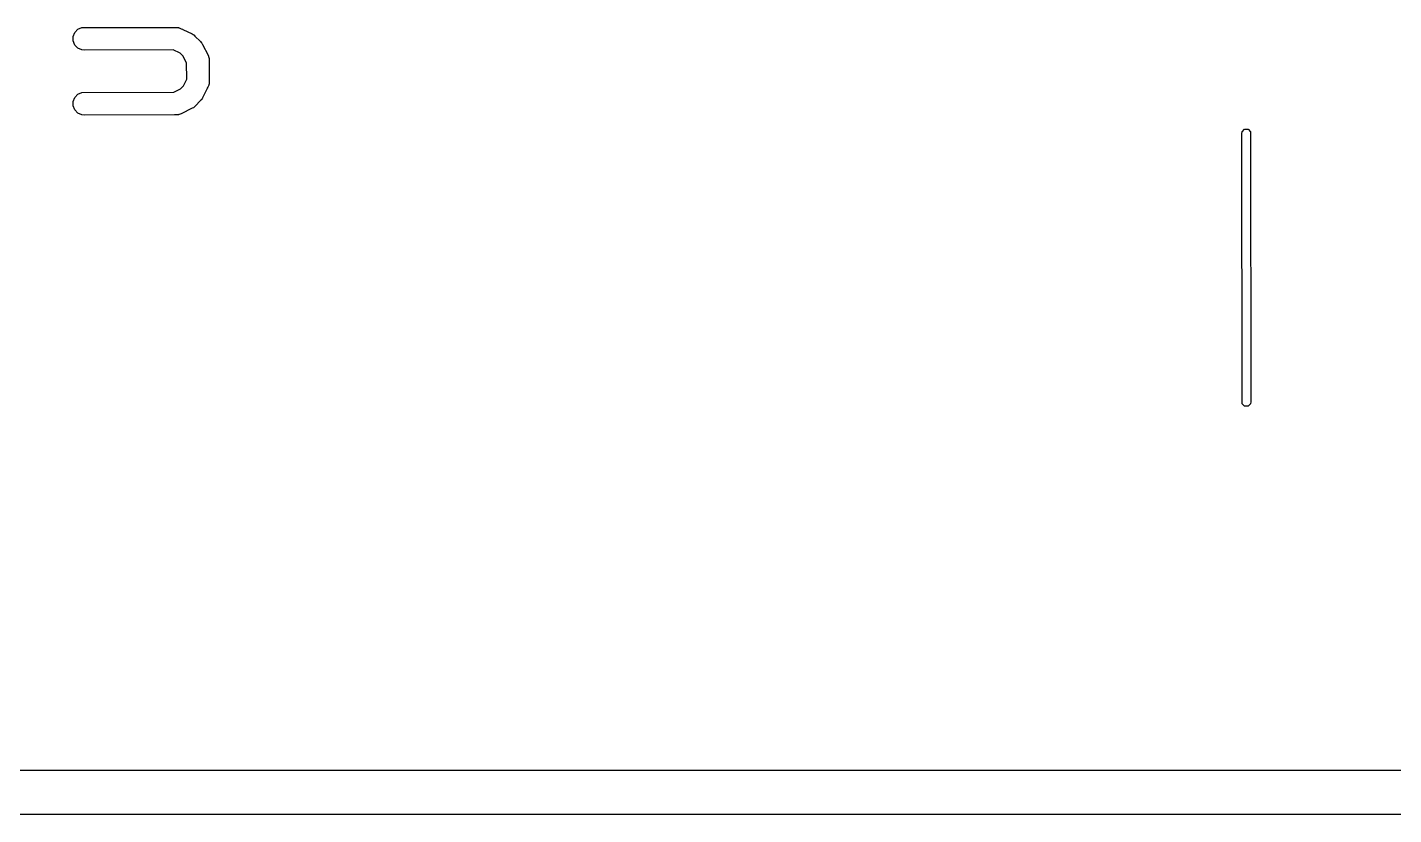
# Model space of a CAD drawing. Extents: x 94 to 206, y -143 to -44.
# Drawn here: x 148.55 to 163.82, y -118.1 to -109.3 of the extents above; entities that cross this region are included whole.
import ezdxf

# ---------------------------------------------------------------- set-up
doc = ezdxf.new("R2010")
doc.units = 0
doc.layers.add('BLACK', color=7, linetype='CONTINUOUS')

msp = doc.modelspace()

# ---------------------------------------------------------------- linework, layer by layer
at = {"layer": 'BLACK', "linetype": 'CONTINUOUS'}
for p, q in [((149.113761, -109.326307), (149.159542, -109.307344)), ((149.159542, -109.307344), (150.212413, -109.304904)), ((150.212413, -109.304904), (150.237189, -109.307344)), ((150.237189, -109.307344), (150.241405, -109.30909)), ((150.241405, -109.30909), (150.245958, -109.309414)), ((150.245958, -109.309414), (150.269318, -109.320652)), ((149.059758, -109.407128), (149.078721, -109.361347)), ((149.059758, -109.45668), (149.059758, -109.407128)), ((149.078721, -109.502461), (149.059758, -109.45668)), ((149.078721, -109.361347), (149.113761, -109.326307)), ((150.269318, -109.320652), (150.28297, -109.326307)), ((150.28297, -109.326307), (150.284729, -109.328066)), ((150.284729, -109.328066), (150.390161, -109.378788)), ((150.390161, -109.378788), (150.400825, -109.385501)), ((150.400825, -109.385501), (150.403923, -109.386784)), ((150.403923, -109.386784), (150.405959, -109.388732)), ((150.405959, -109.388732), (150.41123, -109.39205)), ((150.41123, -109.39205), (150.420015, -109.40218)), ((150.420015, -109.40218), (150.483644, -109.463054)), ((150.483644, -109.463054), (150.491636, -109.472793)), ((149.113761, -109.537501), (149.078721, -109.502461)), ((149.159542, -109.556464), (149.113761, -109.537501)), ((149.184318, -109.558904), (149.159542, -109.556464)), ((150.178697, -109.556599), (149.184318, -109.558904)), ((150.255382, -109.593491), (150.178697, -109.556599)), ((150.28812, -109.624812), (150.255382, -109.593491)), ((150.491636, -109.472793), (150.494172, -109.474992)), ((150.494172, -109.474992), (150.49543, -109.477415)), ((150.49543, -109.477415), (150.499438, -109.482299)), ((150.499438, -109.482299), (150.505245, -109.496319)), ((150.505245, -109.496319), (150.56791, -109.617012)), ((150.56791, -109.617012), (150.576808, -109.640264)), ((150.327564, -109.700782), (150.28812, -109.624812)), ((150.32923, -109.882813), (150.327564, -109.700782)), ((150.576808, -109.640264), (150.577131, -109.644816)), ((150.577131, -109.644816), (150.578878, -109.649033)), ((150.578878, -109.649033), (150.579091, -109.672396)), ((150.579091, -109.672396), (150.580321, -109.689692)), ((150.580321, -109.689692), (150.579278, -109.692819)), ((150.579278, -109.692819), (150.581318, -109.915714)), ((150.29273, -109.958683), (150.32923, -109.882813)), ((150.581318, -109.915714), (150.578878, -109.94049)), ((149.078721, -110.087062), (149.113761, -110.052022)), ((149.113761, -110.052022), (149.159542, -110.033059)), ((149.159542, -110.033059), (150.185795, -110.03068)), ((150.185795, -110.03068), (150.261409, -109.99142)), ((150.261409, -109.99142), (150.29273, -109.958683)), ((150.558155, -109.98803), (150.507434, -110.093462)), ((150.559915, -109.986271), (150.558155, -109.98803)), ((150.565569, -109.972619), (150.559915, -109.986271)), ((150.576808, -109.949259), (150.565569, -109.972619)), ((150.577131, -109.944706), (150.576808, -109.949259)), ((150.578878, -109.94049), (150.577131, -109.944706)), ((149.059758, -110.132843), (149.078721, -110.087062)), ((149.059758, -110.182395), (149.059758, -110.132843)), ((149.078721, -110.228176), (149.059758, -110.182395)), ((149.113761, -110.263216), (149.078721, -110.228176)), ((150.389894, -110.208549), (150.26921, -110.271211)), ((150.403922, -110.202739), (150.389894, -110.208549)), ((150.408808, -110.198728), (150.403922, -110.202739)), ((150.411231, -110.197471), (150.408808, -110.198728)), ((150.413428, -110.194937), (150.411231, -110.197471)), ((150.423167, -110.186945), (150.413428, -110.194937)), ((150.484043, -110.123315), (150.423167, -110.186945)), ((150.494172, -110.114531), (150.484043, -110.123315)), ((150.497487, -110.109263), (150.494172, -110.114531)), ((150.499438, -110.107225), (150.497487, -110.109263)), ((150.500722, -110.104124), (150.499438, -110.107225)), ((150.507434, -110.093462), (150.500722, -110.104124)), ((149.159542, -110.282179), (149.113761, -110.263216)), ((149.184318, -110.284619), (149.159542, -110.282179)), ((150.192511, -110.282282), (149.184318, -110.284619)), ((150.19653, -110.283622), (150.192511, -110.282282)), ((150.216146, -110.282227), (150.19653, -110.283622)), ((150.237189, -110.282179), (150.216146, -110.282227)), ((150.241405, -110.280432), (150.237189, -110.282179)), ((150.245958, -110.280109), (150.241405, -110.280432)), ((150.26921, -110.271211), (150.245958, -110.280109)), ((162.12, -110.49), (162.123806, -110.470866)), ((162.123806, -113.509134), (162.12, -110.49)), ((162.123806, -110.470866), (162.150866, -110.443806)), ((162.150866, -110.443806), (162.189134, -110.443806)), ((162.189134, -110.443806), (162.216194, -110.470866)), ((162.216194, -110.470866), (162.22, -113.49)), ((162.150866, -113.536194), (162.123806, -113.509134)), ((162.189134, -113.536194), (162.150866, -113.536194)), ((162.216194, -113.509134), (162.189134, -113.536194)), ((162.22, -113.49), (162.216194, -113.509134)), ((129.989968, -117.604773), (177.274766, -117.600024)), ((177.568773, -118.095196), (129.74, -118.1))]:
    msp.add_line(p, q, dxfattribs=at)

doc.saveas('drawing.dxf')
